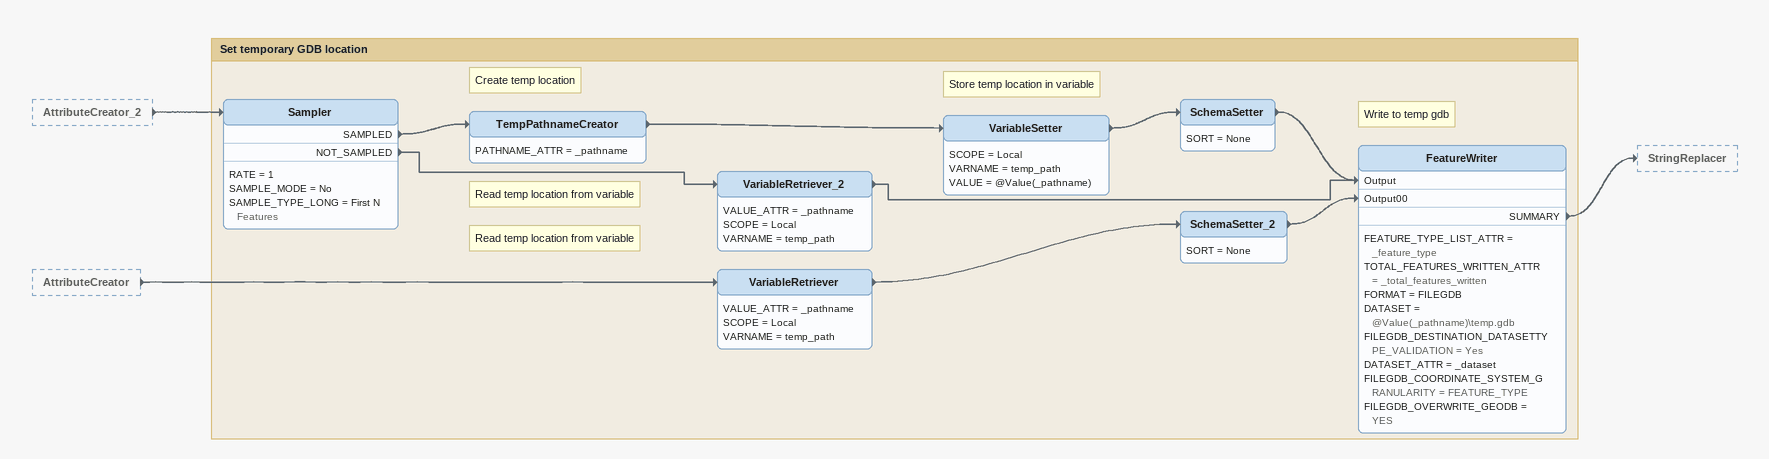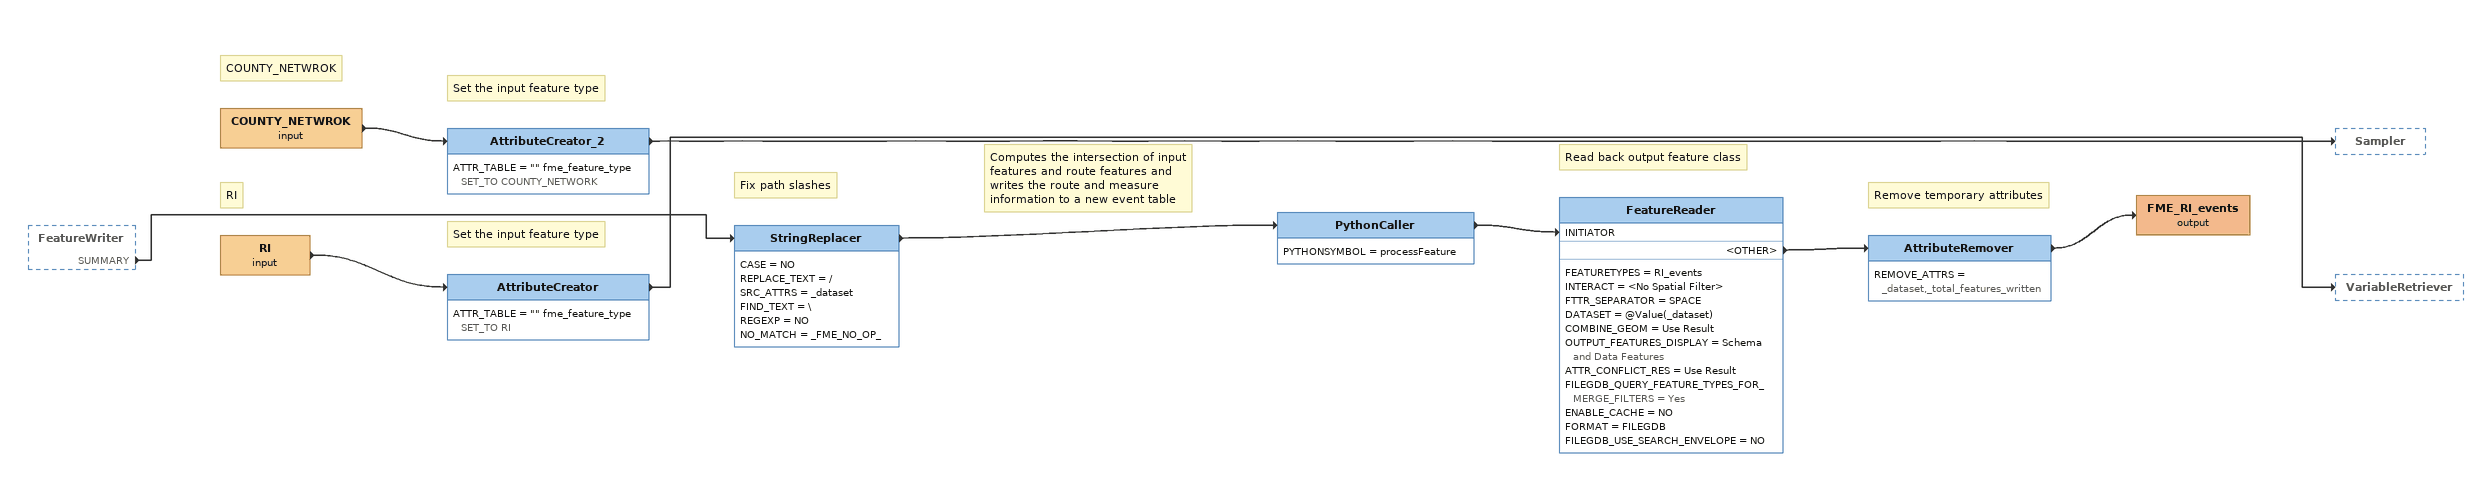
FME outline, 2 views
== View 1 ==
AttributeCreator_2 [outside]
    -> Sampler
AttributeCreator [outside]
    -> VariableRetriever

Bookmark: Set temporary GDB location
Sampler
    RATE = 1
    SAMPLE_MODE = No
    SAMPLE_TYPE_LONG = First N Features
    SAMPLED -> TempPathnameCreator
    NOT_SAMPLED -> VariableRetriever_2
Note: Create temp location
TempPathnameCreator
    PATHNAME_ATTR = _pathname
    -> VariableSetter
Note: Store temp location in variable
VariableSetter
    SCOPE = Local
    VARNAME = temp_path
    VALUE = @Value(_pathname)
    -> SchemaSetter
SchemaSetter
    SORT = None
    -> FeatureWriter [Output]
Note: Read temp location from variable
VariableRetriever_2
    VALUE_ATTR = _pathname
    SCOPE = Local
    VARNAME = temp_path
    -> FeatureWriter [Output]
Note: Read temp location from variable
VariableRetriever
    VALUE_ATTR = _pathname
    SCOPE = Local
    VARNAME = temp_path
    -> SchemaSetter_2
SchemaSetter_2
    SORT = None
    -> FeatureWriter [Output00]
Note: Write to temp gdb
FeatureWriter
    FEATURE_TYPE_LIST_ATTR = _feature_type
    TOTAL_FEATURES_WRITTEN_ATTR = _total_features_written
    FORMAT = FILEGDB
    DATASET = @Value(_pathname)\temp.gdb
    FILEGDB_DESTINATION_DATASETTYPE_VALIDATION = Yes
    DATASET_ATTR = _dataset
    FILEGDB_COORDINATE_SYSTEM_GRANULARITY = FEATURE_TYPE
    FILEGDB_OVERWRITE_GEODB = YES
    SUMMARY -> StringReplacer

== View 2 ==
FeatureWriter [outside]
    SUMMARY -> StringReplacer
Note: COUNTY_NETWROK
COUNTY_NETWROK (input)
    -> AttributeCreator_2
Note: Set the input feature type
AttributeCreator_2
    ATTR_TABLE = "" fme_feature_type SET_TO COUNTY_NETWORK
    -> Sampler
Note: RI
RI (input)
    -> AttributeCreator
Note: Set the input feature type
AttributeCreator
    ATTR_TABLE = "" fme_feature_type SET_TO RI
    -> VariableRetriever
Note: Fix path slashes
StringReplacer
    CASE = NO
    REPLACE_TEXT = /
    SRC_ATTRS = _dataset
    FIND_TEXT = \
    REGEXP = NO
    NO_MATCH = _FME_NO_OP_
    -> PythonCaller
Note: Computes the intersection of input features and route features and / writes the route and measure information to a new event table
PythonCaller
    PYTHONSYMBOL = processFeature
    -> FeatureReader [INITIATOR]
Note: Read back output feature class
FeatureReader
    FEATURETYPES = RI_events
    INTERACT = <No Spatial Filter>
    FTTR_SEPARATOR = SPACE
    DATASET = @Value(_dataset)
    COMBINE_GEOM = Use Result
    OUTPUT_FEATURES_DISPLAY = Schema and Data Features
    ATTR_CONFLICT_RES = Use Result
    FILEGDB_QUERY_FEATURE_TYPES_FOR_MERGE_FILTERS = Yes
    ENABLE_CACHE = NO
    FORMAT = FILEGDB
    FILEGDB_USE_SEARCH_ENVELOPE = NO
    <OTHER> -> AttributeRemover
Note: Remove temporary attributes
AttributeRemover
    REMOVE_ATTRS = _dataset,_total_features_written
    -> FME_RI_events (output)
FME_RI_events (output)
